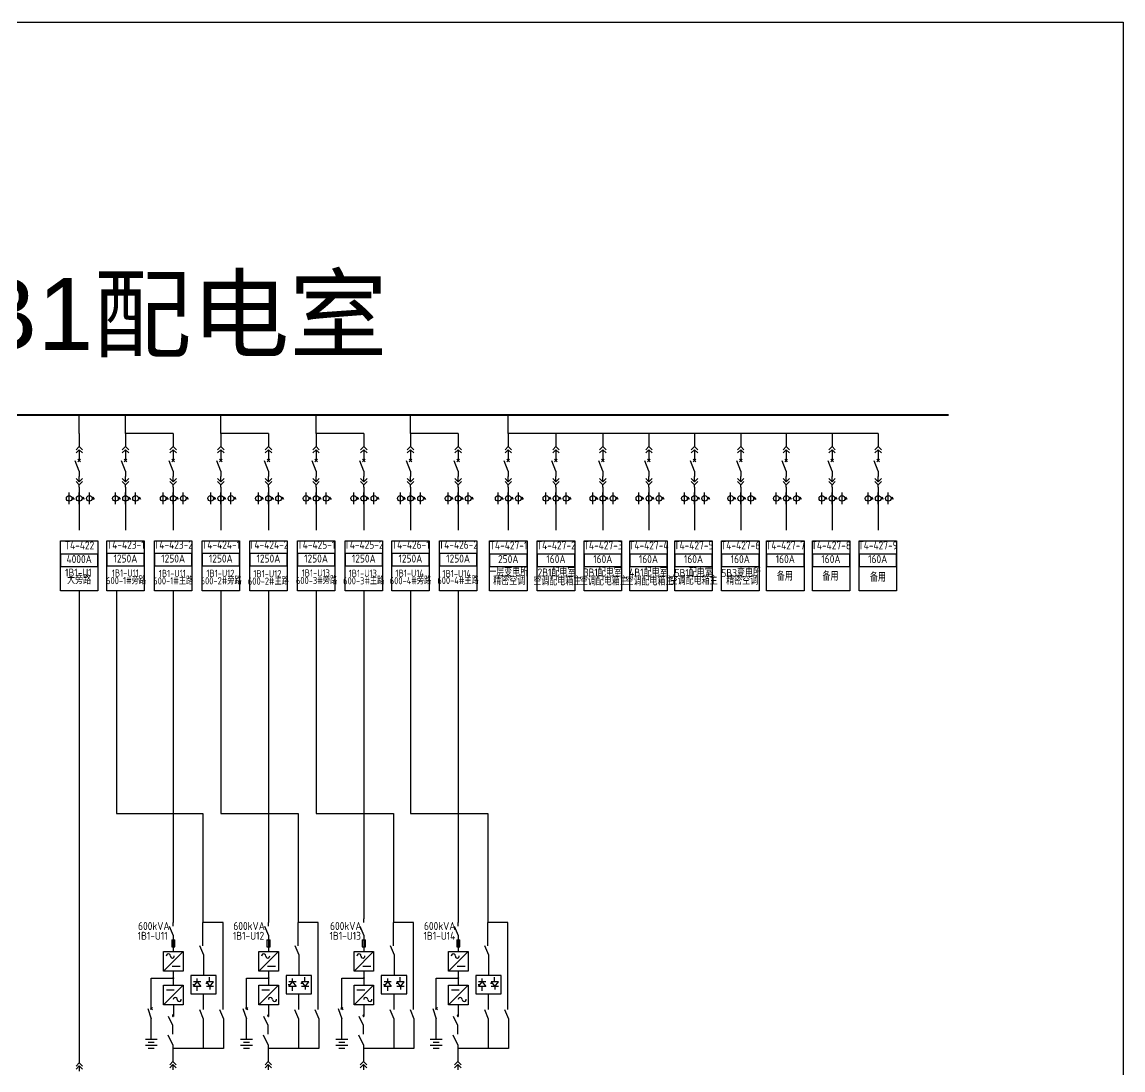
# Model space of a CAD drawing. Header units: millimetres. Extents: x -3460 to -460, y 6070 to 9130.
# Drawn here: x -1040 to -886.8, y 8799.2 to 8944.9 of the extents above; entities that cross this region are included whole.
import ezdxf
from ezdxf.enums import TextEntityAlignment as Align

# ---------------------------------------------------------------- set-up
doc = ezdxf.new("R2010")
doc.units = ezdxf.units.MM
doc.header["$LTSCALE"] = 1000
doc.header["$MEASUREMENT"] = 0
doc.styles.add('HZSONG', font='gbenor.shx', dxfattribs={"height": 1200, "bigfont": 'gbcbig.shx'})
doc.styles.get("Standard").update_dxf_attribs({"font": 'arial.ttf'})

# ---------------------------------------------------------------- blocks, each defined once
blk = doc.blocks.new('DYDQAA05')
at = {"color": 0}
blk.add_lwpolyline([(0, 0), (0, -7)], dxfattribs=at)
blk = doc.blocks.new('DYDQAA03')
at = {"color": 0}
for points in [[(0, 0), (0, -1.5)], [(-2.12, -3.62), (0, -1.5)], [(-2.12, -5.62), (0, -3.5)], [(2.12, -3.62), (0, -1.5)], [(2.12, -5.62), (0, -3.5)], [(0, -3.5), (0, -7)]]:
    blk.add_lwpolyline(points, dxfattribs=at)
blk = doc.blocks.new('DYDQAA09')
at = {"color": 0}
blk.add_lwpolyline([(0, 0), (0, -3.5)], dxfattribs=at)
blk.add_lwpolyline([(0, 0), (0, -3.5)], dxfattribs=at)
blk.add_lwpolyline([(0, 0), (0, -3.5)], dxfattribs=at)
blk.add_lwpolyline([(0, 0), (0, -3.5)], dxfattribs=at)
blk.add_lwpolyline([(0, 0), (0, -3.5)], dxfattribs=at)
blk.add_lwpolyline([(0, 0), (0, -3.5)], dxfattribs=at)
blk.add_lwpolyline([(0, 0), (0, -3.5)], dxfattribs=at)
blk.add_lwpolyline([(0, 0), (0, -3.5)], dxfattribs=at)
blk.add_lwpolyline([(0, 0), (0, -3.5)], dxfattribs=at)
blk = doc.blocks.new('DYDQ0201')
at = {"color": 0}
for points in [[(0.86, -0.86), (-0.86, 0.86)], [(-0.86, -0.86), (0.86, 0.86)], [(0, -7), (-2.61, -0.37)]]:
    blk.add_lwpolyline(points, dxfattribs=at)
blk = doc.blocks.new('DYDQAA04')
at = {"color": 0}
for points in [[(0, -3.5), (0, 0)], [(-2.12, -1.38), (0, -3.5)], [(-2.12, -3.38), (0, -5.5)], [(2.12, -1.38), (0, -3.5)], [(2.12, -3.38), (0, -5.5)], [(0, -7), (0, -5.5)]]:
    blk.add_lwpolyline(points, dxfattribs=at)
blk = doc.blocks.new('A$C03DD39B5')
for p, q in [((417, 475), (283, 392)), ((417, 422), (283, 339)), ((350, 333), (350, 467))]:
    blk.add_line(p, q)
blk.add_lwpolyline([(700, 167), (0, 167)])
blk.add_circle((350, 167), 167)

msp = doc.modelspace()

# ---------------------------------------------------------------- linework, layer by layer
for p, q in [((-1032.03, 8887.66, -1383.23), (-1032.03, 8890.24, 0.05)), ((-1025.59, 8887.66, -1383.23), (-1025.59, 8890.24, 0.05)), ((-1012.33, 8887.66, -1383.23), (-1012.33, 8890.24, 0.05)), ((-999.07, 8887.66, -1383.23), (-999.07, 8890.24, 0.05)), ((-985.93, 8887.66, -1383.23), (-985.93, 8890.24, 0.05)), ((-972.32, 8887.66, -1383.18), (-972.32, 8890.24, 0.1)), ((-972.32, 8887.66, -1383.18), (-972.32, 8890.24, 0.1)), ((-1018.95, 8887.66, -1383.23), (-1025.59, 8887.66, -1383.23)), ((-1005.69, 8887.66, -1383.23), (-1012.33, 8887.66, -1383.23)), ((-992.43, 8887.66, -1383.23), (-999.07, 8887.66, -1383.23)), ((-979.29, 8887.66, -1383.23), (-985.93, 8887.66, -1383.23)), ((-920.83, 8887.66, -1383.23), (-972.32, 8887.66, -1383.23)), ((-1032.03, 8879.42, 817.99), (-1032.03, 8877.78, 817.99)), ((-1025.59, 8879.42, 817.99), (-1025.59, 8877.78, 817.99)), ((-1018.95, 8879.42, 817.99), (-1018.95, 8877.78, 817.99)), ((-1012.33, 8879.42, 817.99), (-1012.33, 8877.78, 817.99)), ((-1005.69, 8879.42, 817.99), (-1005.69, 8877.78, 817.99)), ((-999.07, 8879.42, 817.99), (-999.07, 8877.78, 817.99)), ((-992.43, 8879.42, 817.99), (-992.43, 8877.78, 817.99)), ((-985.93, 8879.42, 817.99), (-985.93, 8877.78, 817.99)), ((-979.29, 8879.42, 817.99), (-979.29, 8877.78, 817.99)), ((-972.32, 8879.42, 817.99), (-972.32, 8877.78, 817.99)), ((-965.68, 8879.42, 817.99), (-965.68, 8877.78, 817.99)), ((-959.15, 8879.42, 817.99), (-959.15, 8877.78, 817.99)), ((-952.74, 8879.42, 817.99), (-952.74, 8877.78, 817.99)), ((-946.39, 8879.42, 817.99), (-946.39, 8877.78, 817.99)), ((-939.97, 8879.42, 817.99), (-939.97, 8877.78, 817.99)), ((-933.62, 8879.42, 817.99), (-933.62, 8877.78, 817.99)), ((-927.26, 8879.42, 817.99), (-927.26, 8877.78, 817.99)), ((-920.83, 8879.42, 817.99), (-920.83, 8877.78, 817.99)), ((-1032.03, 8877.78, 817.99), (-1032.03, 8874.22, 817.99)), ((-1025.59, 8877.78, 817.99), (-1025.59, 8874.22, 817.99)), ((-1018.95, 8877.78, 817.99), (-1018.95, 8874.22, 817.99)), ((-1012.33, 8877.78, 817.99), (-1012.33, 8874.22, 817.99)), ((-1005.69, 8877.78, 817.99), (-1005.69, 8874.22, 817.99)), ((-999.07, 8877.78, 817.99), (-999.07, 8874.22, 817.99)), ((-992.43, 8877.78, 817.99), (-992.43, 8874.22, 817.99)), ((-985.93, 8877.78, 817.99), (-985.93, 8874.22, 817.99)), ((-979.29, 8877.78, 817.99), (-979.29, 8874.22, 817.99)), ((-972.32, 8877.78, 817.99), (-972.32, 8874.22, 817.99)), ((-965.68, 8877.78, 817.99), (-965.68, 8874.22, 817.99)), ((-959.15, 8877.78, 817.99), (-959.15, 8874.22, 817.99)), ((-952.74, 8877.78, 817.99), (-952.74, 8874.22, 817.99)), ((-946.39, 8877.78, 817.99), (-946.39, 8874.22, 817.99)), ((-939.97, 8877.78, 817.99), (-939.97, 8874.22, 817.99)), ((-933.62, 8877.78, 817.99), (-933.62, 8874.22, 817.99)), ((-927.26, 8877.78, 817.99), (-927.26, 8874.22, 817.99)), ((-920.83, 8877.78, 817.99), (-920.83, 8874.22, 817.99))]:
    msp.add_line(p, q)
at = {"color": 3, "lineweight": -2}
for p, q in [((-992.43, 8819.67, -10.92), (-992.43, 8820.19, -10.92)), ((-1019.5, 8819.14, -0.05), (-1018.96, 8817.86, -0.05)), ((-1018.95, 8819.15, -1833.29), (-1018.95, 8819.67, -1833.29)), ((-1012.02, 8819.67, -0.05), (-1014.81, 8819.67, -0.05)), ((-1014.81, 8816.44, -0.05), (-1014.81, 8819.67, -0.05)), ((-1012.02, 8819.67, -0.05), (-1014.81, 8819.67, -0.05)), ((-1012.02, 8807.54, -0.05), (-1012.02, 8819.67, -0.05)), ((-1006.23, 8819.14, -0.05), (-1005.7, 8817.86, -0.05)), ((-1005.69, 8819.14, -0.05), (-1005.69, 8819.67, -0.05)), ((-1001.57, 8816.44, -0.05), (-1001.57, 8819.67, -0.05)), ((-998.76, 8819.67, -0.05), (-1001.57, 8819.67, -0.05)), ((-998.76, 8819.67, -0.05), (-1001.55, 8819.67, -0.05)), ((-998.76, 8807.54, -0.05), (-998.76, 8819.67, -0.05)), ((-992.97, 8819.14, -0.05), (-992.44, 8817.86, -0.05)), ((-985.5, 8819.67, -0.05), (-988.28, 8819.67, -0.05)), ((-988.28, 8816.44, -0.05), (-988.28, 8819.67, -0.05)), ((-985.5, 8819.67, -0.05), (-988.28, 8819.67, -0.05)), ((-979.84, 8819.14, -0.05), (-979.3, 8817.86, -0.05)), ((-979.27, 8819.14, -0.05), (-979.27, 8819.67, -0.05)), ((-972.36, 8819.67, -0.05), (-975.15, 8819.67, -0.05)), ((-975.15, 8816.44, -0.05), (-975.15, 8819.67, -0.05)), ((-972.36, 8819.67, -0.05), (-975.15, 8819.67, -0.05)), ((-1019.16, 8817.26, -0.05), (-1018.73, 8817.26, -0.05)), ((-1019.16, 8817.26, -0.05), (-1019.16, 8816.27, -0.05)), ((-1018.96, 8817.86, -0.05), (-1018.96, 8815.68, -0.05)), ((-1018.73, 8816.27, -0.05), (-1018.73, 8817.26, -0.05)), ((-1005.9, 8817.26, -0.05), (-1005.47, 8817.26, -0.05)), ((-1005.9, 8817.26, -0.05), (-1005.9, 8816.27, -0.05)), ((-1005.7, 8817.86, -0.05), (-1005.7, 8815.68, -0.05)), ((-1005.47, 8816.27, -0.05), (-1005.47, 8817.26, -0.05)), ((-992.64, 8817.26, -0.05), (-992.21, 8817.26, -0.05)), ((-992.64, 8817.26, -0.05), (-992.64, 8816.27, -0.05)), ((-992.44, 8817.86, -0.05), (-992.44, 8815.68, -0.05)), ((-992.21, 8816.27, -0.05), (-992.21, 8817.26, -0.05)), ((-979.5, 8817.26, -0.05), (-979.07, 8817.26, -0.05)), ((-979.5, 8817.26, -0.05), (-979.5, 8816.27, -0.05)), ((-979.3, 8817.86, -0.05), (-979.3, 8815.68, -0.05)), ((-979.07, 8816.27, -0.05), (-979.07, 8817.26, -0.05)), ((-1017.58, 8815.64, -0.05), (-1020.31, 8812.91, -0.05)), ((-1020.31, 8815.64, -0.05), (-1017.58, 8815.64, -0.05)), ((-1020.31, 8812.91, -0.05), (-1020.31, 8815.64, -0.05)), ((-1019.16, 8816.27, -0.05), (-1018.73, 8816.27, -0.05)), ((-1017.58, 8815.64, -0.05), (-1017.58, 8812.91, -0.05)), ((-1015.28, 8816.46, -0.05), (-1014.75, 8815.18, -0.05)), ((-1004.32, 8815.64, -0.05), (-1007.05, 8812.91, -0.05)), ((-1007.05, 8815.64, -0.05), (-1004.32, 8815.64, -0.05)), ((-1007.05, 8812.91, -0.05), (-1007.05, 8815.64, -0.05)), ((-1005.9, 8816.27, -0.05), (-1005.47, 8816.27, -0.05)), ((-1004.32, 8815.64, -0.05), (-1004.32, 8812.91, -0.05)), ((-1002.01, 8816.46, -0.05), (-1001.48, 8815.18, -0.05)), ((-991.06, 8815.64, -0.05), (-993.79, 8812.91, -0.05)), ((-993.79, 8815.64, -0.05), (-991.06, 8815.64, -0.05)), ((-993.79, 8812.91, -0.05), (-993.79, 8815.64, -0.05)), ((-992.64, 8816.27, -0.05), (-992.21, 8816.27, -0.05)), ((-991.06, 8815.64, -0.05), (-991.06, 8812.91, -0.05)), ((-988.75, 8816.46, -0.05), (-988.22, 8815.18, -0.05)), ((-977.92, 8815.64, -0.05), (-980.65, 8812.91, -0.05)), ((-980.65, 8815.64, -0.05), (-977.92, 8815.64, -0.05)), ((-980.65, 8812.91, -0.05), (-980.65, 8815.64, -0.05)), ((-979.5, 8816.27, -0.05), (-979.07, 8816.27, -0.05)), ((-977.92, 8815.64, -0.05), (-977.92, 8812.91, -0.05)), ((-975.62, 8816.46, -0.05), (-975.08, 8815.18, -0.05)), ((-1014.75, 8815.18, -0.05), (-1014.75, 8812.3, -0.05)), ((-1001.48, 8815.18, -0.05), (-1001.48, 8812.3, -0.05)), ((-988.22, 8815.18, -0.05), (-988.22, 8812.3, -0.05)), ((-975.08, 8815.18, -0.05), (-975.08, 8812.3, -0.05)), ((-1017.58, 8812.91, -0.05), (-1020.31, 8812.91, -0.05)), ((-1019.08, 8813.59, -0.05), (-1017.99, 8813.59, -0.05)), ((-1018.94, 8812.92, -0.05), (-1018.94, 8811, -0.05)), ((-1014.75, 8812.3, -0.05), (-1016.51, 8812.3, -0.05)), ((-1016.51, 8812.3, -0.05), (-1016.51, 8809.74, -0.05)), ((-1012.98, 8812.3, -0.05), (-1014.75, 8812.3, -0.05)), ((-1012.98, 8809.74, -0.05), (-1012.98, 8812.3, -0.05)), ((-1004.32, 8812.91, -0.05), (-1007.05, 8812.91, -0.05)), ((-1005.82, 8813.59, -0.05), (-1004.73, 8813.59, -0.05)), ((-1005.68, 8812.92, -0.05), (-1005.68, 8811, -0.05)), ((-1001.48, 8812.3, -0.05), (-1003.25, 8812.3, -0.05)), ((-1003.25, 8812.3, -0.05), (-1003.25, 8809.74, -0.05)), ((-999.72, 8812.3, -0.05), (-1001.48, 8812.3, -0.05)), ((-999.72, 8809.74, -0.05), (-999.72, 8812.3, -0.05)), ((-991.06, 8812.91, -0.05), (-993.79, 8812.91, -0.05)), ((-992.56, 8813.59, -0.05), (-991.47, 8813.59, -0.05)), ((-992.41, 8812.92, -0.05), (-992.41, 8811, -0.05)), ((-988.22, 8812.3, -0.05), (-989.99, 8812.3, -0.05)), ((-989.99, 8812.3, -0.05), (-989.99, 8809.74, -0.05)), ((-986.45, 8812.3, -0.05), (-988.22, 8812.3, -0.05)), ((-986.45, 8809.74, -0.05), (-986.45, 8812.3, -0.05)), ((-977.92, 8812.91, -0.05), (-980.65, 8812.91, -0.05)), ((-979.42, 8813.59, -0.05), (-978.33, 8813.59, -0.05)), ((-979.28, 8812.92, -0.05), (-979.28, 8811, -0.05)), ((-975.08, 8812.3, -0.05), (-976.85, 8812.3, -0.05)), ((-976.85, 8812.3, -0.05), (-976.85, 8809.74, -0.05)), ((-973.32, 8812.3, -0.05), (-975.08, 8812.3, -0.05)), ((-973.32, 8809.74, -0.05), (-973.32, 8812.3, -0.05)), ((-1022, 8811.94, -0.05), (-1018.94, 8811.94, -0.05)), ((-1022, 8809.14, -0.05), (-1022, 8811.94, -0.05)), ((-1022, 8809.14, -0.05), (-1022, 8811.91, -0.05)), ((-1020.31, 8810.96, -0.05), (-1017.58, 8810.96, -0.05)), ((-1017.58, 8810.96, -0.05), (-1020.31, 8808.22, -0.05)), ((-1020.31, 8808.22, -0.05), (-1020.31, 8810.96, -0.05)), ((-1017.58, 8810.96, -0.05), (-1017.58, 8808.22, -0.05)), ((-1015.93, 8811.01, -0.05), (-1016.2, 8811.01, -0.05)), ((-1015.12, 8811.43, -0.05), (-1016.11, 8811.43, -0.05)), ((-1016.11, 8810.77, -0.05), (-1015.62, 8811.43, -0.05)), ((-1015.12, 8810.77, -0.05), (-1016.11, 8810.77, -0.05)), ((-1015.65, 8810.76, -0.05), (-1015.65, 8810.14, -0.05)), ((-1015.62, 8811.43, -0.05), (-1015.62, 8811.87, -0.05)), ((-1015.62, 8811.43, -0.05), (-1015.12, 8810.77, -0.05)), ((-1014.17, 8811.19, -0.05), (-1014.43, 8811.19, -0.05)), ((-1013.36, 8811.43, -0.05), (-1014.34, 8811.43, -0.05)), ((-1014.34, 8811.43, -0.05), (-1013.85, 8810.77, -0.05)), ((-1013.36, 8810.77, -0.05), (-1014.34, 8810.77, -0.05)), ((-1013.89, 8811.45, -0.05), (-1013.89, 8812.06, -0.05)), ((-1013.85, 8810.77, -0.05), (-1013.36, 8811.43, -0.05)), ((-1013.85, 8810.77, -0.05), (-1013.85, 8810.33, -0.05)), ((-1008.73, 8811.94, -0.05), (-1005.68, 8811.94, -0.05)), ((-1008.73, 8809.14, -0.05), (-1008.73, 8811.94, -0.05)), ((-1008.73, 8809.14, -0.05), (-1008.73, 8811.91, -0.05)), ((-1007.05, 8810.96, -0.05), (-1004.32, 8810.96, -0.05)), ((-1004.32, 8810.96, -0.05), (-1007.05, 8808.22, -0.05)), ((-1007.05, 8808.22, -0.05), (-1007.05, 8810.96, -0.05)), ((-1004.32, 8810.96, -0.05), (-1004.32, 8808.22, -0.05)), ((-1002.67, 8811.01, -0.05), (-1002.93, 8811.01, -0.05)), ((-1001.86, 8811.43, -0.05), (-1002.85, 8811.43, -0.05)), ((-1002.85, 8810.77, -0.05), (-1002.35, 8811.43, -0.05)), ((-1001.86, 8810.77, -0.05), (-1002.85, 8810.77, -0.05)), ((-1002.39, 8810.76, -0.05), (-1002.39, 8810.14, -0.05)), ((-1002.35, 8811.43, -0.05), (-1002.35, 8811.87, -0.05)), ((-1002.35, 8811.43, -0.05), (-1001.86, 8810.77, -0.05)), ((-1000.91, 8811.19, -0.05), (-1001.17, 8811.19, -0.05)), ((-1000.09, 8811.43, -0.05), (-1001.08, 8811.43, -0.05)), ((-1001.08, 8811.43, -0.05), (-1000.59, 8810.77, -0.05)), ((-1000.09, 8810.77, -0.05), (-1001.08, 8810.77, -0.05)), ((-1000.63, 8811.45, -0.05), (-1000.63, 8812.06, -0.05)), ((-1000.59, 8810.77, -0.05), (-1000.09, 8811.43, -0.05)), ((-1000.59, 8810.77, -0.05), (-1000.59, 8810.33, -0.05)), ((-995.47, 8811.94, -0.05), (-992.41, 8811.94, -0.05)), ((-995.47, 8809.14, -0.05), (-995.47, 8811.94, -0.05)), ((-995.47, 8809.14, -0.05), (-995.47, 8811.91, -0.05)), ((-993.79, 8810.96, -0.05), (-991.06, 8810.96, -0.05)), ((-991.06, 8810.96, -0.05), (-993.79, 8808.22, -0.05)), ((-993.79, 8808.22, -0.05), (-993.79, 8810.96, -0.05)), ((-991.06, 8810.96, -0.05), (-991.06, 8808.22, -0.05)), ((-989.41, 8811.01, -0.05), (-989.67, 8811.01, -0.05)), ((-988.6, 8811.43, -0.05), (-989.58, 8811.43, -0.05)), ((-989.58, 8810.77, -0.05), (-989.09, 8811.43, -0.05)), ((-988.6, 8810.77, -0.05), (-989.58, 8810.77, -0.05)), ((-989.13, 8810.76, -0.05), (-989.13, 8810.14, -0.05)), ((-989.09, 8811.43, -0.05), (-989.09, 8811.87, -0.05)), ((-989.09, 8811.43, -0.05), (-988.6, 8810.77, -0.05)), ((-987.64, 8811.19, -0.05), (-987.9, 8811.19, -0.05)), ((-986.83, 8811.43, -0.05), (-987.82, 8811.43, -0.05)), ((-987.82, 8811.43, -0.05), (-987.32, 8810.77, -0.05)), ((-986.83, 8810.77, -0.05), (-987.82, 8810.77, -0.05)), ((-987.36, 8811.45, -0.05), (-987.36, 8812.06, -0.05)), ((-987.32, 8810.77, -0.05), (-986.83, 8811.43, -0.05)), ((-987.32, 8810.77, -0.05), (-987.32, 8810.33, -0.05)), ((-982.34, 8811.94, -0.05), (-979.28, 8811.94, -0.05)), ((-982.34, 8809.14, -0.05), (-982.34, 8811.94, -0.05)), ((-982.34, 8809.14, -0.05), (-982.34, 8811.91, -0.05)), ((-980.65, 8810.96, -0.05), (-977.92, 8810.96, -0.05)), ((-976.27, 8811.01, -0.05), (-976.53, 8811.01, -0.05)), ((-975.46, 8811.43, -0.05), (-976.45, 8811.43, -0.05)), ((-976.45, 8810.77, -0.05), (-975.96, 8811.43, -0.05)), ((-975.46, 8810.77, -0.05), (-976.45, 8810.77, -0.05)), ((-975.99, 8810.76, -0.05), (-975.99, 8810.14, -0.05)), ((-975.96, 8811.43, -0.05), (-975.96, 8811.87, -0.05)), ((-975.96, 8811.43, -0.05), (-975.46, 8810.77, -0.05)), ((-974.51, 8811.19, -0.05), (-974.77, 8811.19, -0.05)), ((-973.7, 8811.43, -0.05), (-974.68, 8811.43, -0.05)), ((-974.68, 8811.43, -0.05), (-974.19, 8810.77, -0.05)), ((-973.7, 8810.77, -0.05), (-974.68, 8810.77, -0.05)), ((-974.23, 8811.45, -0.05), (-974.23, 8812.06, -0.05)), ((-974.19, 8810.77, -0.05), (-973.7, 8811.43, -0.05)), ((-974.19, 8810.77, -0.05), (-974.19, 8810.33, -0.05)), ((-1019.9, 8810.28, -0.05), (-1018.81, 8810.28, -0.05)), ((-1016.51, 8809.74, -0.05), (-1014.75, 8809.74, -0.05)), ((-1014.78, 8809.74, -0.05), (-1014.78, 8807.55, -0.05)), ((-1014.75, 8809.74, -0.05), (-1012.98, 8809.74, -0.05)), ((-1006.64, 8810.28, -0.05), (-1005.55, 8810.28, -0.05)), ((-1003.25, 8809.74, -0.05), (-1001.48, 8809.74, -0.05)), ((-1001.52, 8809.74, -0.05), (-1001.52, 8807.55, -0.05)), ((-1001.48, 8809.74, -0.05), (-999.72, 8809.74, -0.05)), ((-993.38, 8810.28, -0.05), (-992.29, 8810.28, -0.05)), ((-989.99, 8809.74, -0.05), (-988.22, 8809.74, -0.05)), ((-988.22, 8809.74, -0.05), (-986.45, 8809.74, -0.05)), ((-980.24, 8810.28, -0.05), (-979.15, 8810.28, -0.05)), ((-976.85, 8809.74, -0.05), (-975.08, 8809.74, -0.05)), ((-975.08, 8809.74, -0.05), (-973.32, 8809.74, -0.05)), ((-1021.84, 8807.53, -0.05), (-1022.13, 8807.81, -0.05)), ((-1021.85, 8807.83, -0.05), (-1022.12, 8807.55, -0.05)), ((-1022, 8807.68, -0.05), (-1022, 8809.14, -0.05)), ((-1017.58, 8808.22, -0.05), (-1020.31, 8808.22, -0.05)), ((-1008.57, 8807.53, -0.05), (-1008.87, 8807.81, -0.05)), ((-1008.59, 8807.83, -0.05), (-1008.86, 8807.55, -0.05)), ((-1008.73, 8807.68, -0.05), (-1008.73, 8809.14, -0.05)), ((-1004.32, 8808.22, -0.05), (-1007.05, 8808.22, -0.05)), ((-991.06, 8808.22, -0.05), (-993.79, 8808.22, -0.05)), ((-972.3, 8806.28, -0.05), (-972.3, 8802.12, -0.05))]:
    msp.add_line(p, q, dxfattribs=at)
at = {"color": 3}
for p, q in [((-985.5, 8807.54, -0.05), (-985.5, 8819.67, -0.05)), ((-972.36, 8807.54, -0.05), (-972.36, 8819.67, -0.05)), ((-977.92, 8810.96, -0.05), (-980.65, 8808.22, -0.05)), ((-980.65, 8808.22, -0.05), (-980.65, 8810.96, -0.05)), ((-977.92, 8810.96, -0.05), (-977.92, 8808.22, -0.05)), ((-988.26, 8809.74, -0.05), (-988.26, 8807.55, -0.05)), ((-975.12, 8809.74, -0.05), (-975.12, 8807.55, -0.05)), ((-1022.5, 8807.68, -0.05), (-1022, 8806.25, -0.05)), ((-1018.93, 8808.19, -0.05), (-1018.93, 8806.85, -0.05)), ((-1009.24, 8807.68, -0.05), (-1008.73, 8806.25, -0.05)), ((-1005.67, 8808.19, -0.05), (-1005.67, 8806.85, -0.05)), ((-995.98, 8807.68, -0.05), (-995.47, 8806.25, -0.05)), ((-995.31, 8807.53, -0.05), (-995.61, 8807.81, -0.05)), ((-995.33, 8807.83, -0.05), (-995.6, 8807.55, -0.05)), ((-995.47, 8807.68, -0.05), (-995.47, 8809.14, -0.05)), ((-992.41, 8808.19, -0.05), (-992.41, 8806.85, -0.05)), ((-982.84, 8807.68, -0.05), (-982.34, 8806.25, -0.05)), ((-982.18, 8807.53, -0.05), (-982.47, 8807.81, -0.05)), ((-982.19, 8807.83, -0.05), (-982.46, 8807.55, -0.05)), ((-982.34, 8807.68, -0.05), (-982.34, 8809.14, -0.05)), ((-977.92, 8808.22, -0.05), (-980.65, 8808.22, -0.05)), ((-979.27, 8808.19, -0.05), (-979.27, 8806.85, -0.05)), ((-1022, 8803.38, -0.05), (-1022, 8806.25, -0.05)), ((-1018.99, 8805.36, -0.05), (-1019.6, 8806.59, -0.05)), ((-1018.93, 8806.85, -0.05), (-1018.93, 8806.59, -0.05)), ((-1015.31, 8807.55, -0.05), (-1014.78, 8806.28, -0.05)), ((-1014.78, 8806.28, -0.05), (-1014.78, 8802.12, -0.05)), ((-1012.49, 8807.55, -0.05), (-1011.96, 8806.28, -0.05)), ((-1011.96, 8806.28, -0.05), (-1011.96, 8802.12, -0.05)), ((-1008.73, 8803.38, -0.05), (-1008.73, 8806.25, -0.05)), ((-1005.72, 8805.36, -0.05), (-1006.34, 8806.59, -0.05)), ((-1005.67, 8806.85, -0.05), (-1005.67, 8806.59, -0.05)), ((-1002.05, 8807.55, -0.05), (-1001.52, 8806.28, -0.05)), ((-1001.52, 8806.28, -0.05), (-1001.52, 8802.12, -0.05)), ((-999.23, 8807.55, -0.05), (-998.7, 8806.28, -0.05)), ((-998.7, 8806.28, -0.05), (-998.7, 8802.12, -0.05)), ((-995.47, 8803.38, -0.05), (-995.47, 8806.25, -0.05)), ((-992.46, 8805.36, -0.05), (-993.08, 8806.59, -0.05)), ((-992.41, 8806.85, -0.05), (-992.41, 8806.59, -0.05)), ((-988.79, 8807.55, -0.05), (-988.26, 8806.28, -0.05)), ((-988.26, 8806.28, -0.05), (-988.26, 8802.12, -0.05)), ((-985.97, 8807.55, -0.05), (-985.44, 8806.28, -0.05)), ((-985.44, 8806.28, -0.05), (-985.44, 8802.12, -0.05)), ((-982.34, 8803.38, -0.05), (-982.34, 8806.25, -0.05)), ((-979.33, 8805.36, -0.05), (-979.94, 8806.59, -0.05)), ((-979.27, 8806.85, -0.05), (-979.27, 8806.59, -0.05)), ((-975.65, 8807.55, -0.05), (-975.12, 8806.28, -0.05)), ((-975.12, 8806.28, -0.05), (-975.12, 8802.12, -0.05)), ((-972.83, 8807.55, -0.05), (-972.3, 8806.28, -0.05)), ((-1018.99, 8804.11, -0.05), (-1018.99, 8805.36, -0.05)), ((-1005.72, 8804.11, -0.05), (-1005.72, 8805.36, -0.05)), ((-992.46, 8804.11, -0.05), (-992.46, 8805.36, -0.05)), ((-979.33, 8804.11, -0.05), (-979.33, 8805.36, -0.05)), ((-1018.99, 8802.66, -0.05), (-1019.65, 8803.97, -0.05)), ((-1005.72, 8802.66, -0.05), (-1006.38, 8803.97, -0.05)), ((-992.46, 8802.66, -0.05), (-993.12, 8803.97, -0.05)), ((-979.33, 8802.66, -0.05), (-979.99, 8803.97, -0.05)), ((-1018.99, 8802.66, -0.05), (-1018.99, 8800.64, -0.05)), ((-1011.96, 8802.12, -0.05), (-1018.99, 8802.12, -0.05)), ((-1005.72, 8802.66, -0.05), (-1005.72, 8800.64, -0.05)), ((-998.7, 8802.12, -0.05), (-1005.72, 8802.12, -0.05)), ((-992.46, 8802.66, -0.05), (-992.46, 8800.64, -0.05)), ((-985.44, 8802.12, -0.05), (-992.46, 8802.12, -0.05)), ((-979.33, 8802.66, -0.05), (-979.33, 8800.64, -0.05)), ((-972.3, 8802.12, -0.05), (-979.33, 8802.12, -0.05))]:
    msp.add_line(p, q, dxfattribs=at)
at = {"color": 1, "lineweight": 30, "ltscale": 0.002916}
msp.add_lwpolyline([(-1350, 8944.91), (-886.76, 8944.91), (-886.76, 8700.42), (-1350, 8700.42)], close=True, dxfattribs=at)
at = {"color": 1, "lineweight": 40, "ltscale": 100, "elevation": 0.05}
msp.add_lwpolyline([(-911.04, 8890.24), (-1128.03, 8890.24), (-1128.03, 8890.24)], dxfattribs=at)
at = {"elevation": 0.05}
for points in [[(-1034.63, 8872.73), (-1029.42, 8872.73), (-1029.42, 8865.78), (-1034.63, 8865.78)], [(-1028.19, 8872.73), (-1022.99, 8872.73), (-1022.99, 8865.78), (-1028.19, 8865.78)], [(-1021.56, 8872.73), (-1016.35, 8872.73), (-1016.35, 8865.78), (-1021.56, 8865.78)], [(-1014.93, 8872.73), (-1009.72, 8872.73), (-1009.72, 8865.78), (-1014.93, 8865.78)], [(-1008.29, 8872.73), (-1003.08, 8872.73), (-1003.08, 8865.78), (-1008.29, 8865.78)], [(-1001.67, 8872.73), (-996.46, 8872.73), (-996.46, 8865.78), (-1001.67, 8865.78)], [(-995.03, 8872.73), (-989.82, 8872.73), (-989.82, 8865.78), (-995.03, 8865.78)], [(-988.53, 8872.73), (-983.32, 8872.73), (-983.32, 8865.78), (-988.53, 8865.78)], [(-981.89, 8872.73), (-976.69, 8872.73), (-976.69, 8865.78), (-981.89, 8865.78)], [(-974.92, 8872.73), (-969.71, 8872.73), (-969.71, 8865.78), (-974.92, 8865.78)], [(-968.28, 8872.73), (-963.07, 8872.73), (-963.07, 8865.78), (-968.28, 8865.78)], [(-961.75, 8872.73), (-956.54, 8872.73), (-956.54, 8865.78), (-961.75, 8865.78)], [(-955.4, 8872.73), (-950.19, 8872.73), (-950.19, 8865.78), (-955.4, 8865.78)], [(-949.13, 8872.73), (-943.93, 8872.73), (-943.93, 8865.78), (-949.13, 8865.78)], [(-942.63, 8872.73), (-937.42, 8872.73), (-937.42, 8865.78), (-942.63, 8865.78)], [(-936.36, 8872.73), (-931.15, 8872.73), (-931.15, 8865.78), (-936.36, 8865.78)], [(-930, 8872.73), (-924.79, 8872.73), (-924.79, 8865.78), (-930, 8865.78)], [(-923.49, 8872.73), (-918.28, 8872.73), (-918.28, 8865.78), (-923.49, 8865.78)], [(-1034.63, 8869.18), (-1029.42, 8869.18), (-1029.42, 8870.91), (-1034.63, 8870.91)], [(-1028.19, 8869.25), (-1022.99, 8869.25), (-1022.99, 8870.99), (-1028.19, 8870.99)], [(-1021.56, 8869.25), (-1016.35, 8869.25), (-1016.35, 8870.99), (-1021.56, 8870.99)], [(-1014.93, 8869.25), (-1009.72, 8869.25), (-1009.72, 8870.99), (-1014.93, 8870.99)], [(-1008.29, 8869.25), (-1003.08, 8869.25), (-1003.08, 8870.99), (-1008.29, 8870.99)], [(-1001.67, 8869.25), (-996.46, 8869.25), (-996.46, 8870.99), (-1001.67, 8870.99)], [(-995.03, 8869.25), (-989.82, 8869.25), (-989.82, 8870.99), (-995.03, 8870.99)], [(-988.53, 8869.25), (-983.32, 8869.25), (-983.32, 8870.99), (-988.53, 8870.99)], [(-981.89, 8869.25), (-976.69, 8869.25), (-976.69, 8870.99), (-981.89, 8870.99)], [(-974.92, 8869.18), (-969.71, 8869.18), (-969.71, 8870.91), (-974.92, 8870.91)], [(-968.28, 8869.18), (-963.07, 8869.18), (-963.07, 8870.91), (-968.28, 8870.91)], [(-961.75, 8869.18), (-956.54, 8869.18), (-956.54, 8870.91), (-961.75, 8870.91)], [(-955.4, 8869.18), (-950.19, 8869.18), (-950.19, 8870.91), (-955.4, 8870.91)], [(-949.13, 8869.18), (-943.93, 8869.18), (-943.93, 8870.91), (-949.13, 8870.91)], [(-942.63, 8869.18), (-937.42, 8869.18), (-937.42, 8870.91), (-942.63, 8870.91)], [(-936.36, 8869.18), (-931.15, 8869.18), (-931.15, 8870.91), (-936.36, 8870.91)], [(-930, 8869.18), (-924.79, 8869.18), (-924.79, 8870.91), (-930, 8870.91)], [(-923.49, 8869.18), (-918.28, 8869.18), (-918.28, 8870.91), (-923.49, 8870.91)]]:
    msp.add_lwpolyline(points, close=True, dxfattribs=at)
at = {"color": 5, "lineweight": 30, "elevation": -1833.29}
msp.add_lwpolyline([(-1032.03, 8865.78), (-1032.03, 8832.64), (-1032.03, 8832.64), (-1032.03, 8800.47)], dxfattribs=at)
at = {"color": 3}
for points, elevation in [([(-1026.85, 8865.78), (-1026.85, 8834.82), (-1014.81, 8834.82), (-1014.81, 8819.67)], -1833.29), ([(-1012.33, 8865.78), (-1012.33, 8834.82), (-1001.57, 8834.82), (-1001.57, 8819.67)], -1833.29), ([(-999.07, 8865.78), (-999.07, 8834.82), (-988.28, 8834.82), (-988.28, 8819.67)], -1833.29), ([(-985.93, 8865.78), (-985.93, 8834.82), (-975.17, 8834.82), (-975.17, 8819.67)], -1833.29), ([(-1021.19, 8803.38), (-1022.83, 8803.38)], -0.05), ([(-1007.93, 8803.38), (-1009.57, 8803.38)], -0.05), ([(-994.67, 8803.38), (-996.31, 8803.38)], -0.05), ([(-981.53, 8803.38), (-983.17, 8803.38)], -0.05), ([(-1021.19, 8802.56), (-1022.83, 8802.56)], -0.05), ([(-1021.6, 8802.97), (-1022.42, 8802.97)], -0.05), ([(-1021.6, 8802.15), (-1022.42, 8802.15)], -0.05), ([(-1007.93, 8802.56), (-1009.57, 8802.56)], -0.05), ([(-1008.34, 8802.97), (-1009.16, 8802.97)], -0.05), ([(-1008.34, 8802.15), (-1009.16, 8802.15)], -0.05), ([(-994.67, 8802.56), (-996.31, 8802.56)], -0.05), ([(-995.08, 8802.97), (-995.9, 8802.97)], -0.05), ([(-995.08, 8802.15), (-995.9, 8802.15)], -0.05), ([(-981.53, 8802.56), (-983.17, 8802.56)], -0.05), ([(-981.94, 8802.97), (-982.76, 8802.97)], -0.05), ([(-981.94, 8802.15), (-982.76, 8802.15)], -0.05)]:
    msp.add_lwpolyline(points, dxfattribs=dict(at, elevation=elevation))
at = {"color": 6, "elevation": -1833.29}
for points in [[(-1018.95, 8865.78), (-1018.95, 8858.39), (-1018.95, 8858.39), (-1018.95, 8819.67)], [(-1005.69, 8865.78), (-1005.69, 8858.39), (-1005.69, 8858.39), (-1005.69, 8819.67)], [(-992.43, 8865.78), (-992.43, 8858.39), (-992.43, 8858.39), (-992.43, 8820.19)], [(-979.29, 8865.78), (-979.29, 8858.39), (-979.29, 8858.39), (-979.27, 8819.67)]]:
    msp.add_lwpolyline(points, dxfattribs=at)
at = {"color": 3, "lineweight": -2}
for centre, radius, start, end in [((-1019.63, 8815, -0.05), 0.29, 0, 183.1262), ((-1019.07, 8815, -0.05), 0.276, 180, 7.6852), ((-1006.37, 8815, -0.05), 0.29, 0, 183.1262), ((-1005.8, 8815, -0.05), 0.276, 180, 7.6852), ((-993.11, 8815, -0.05), 0.29, 0, 183.1262), ((-992.54, 8815, -0.05), 0.276, 180, 7.6852), ((-979.97, 8815, -0.05), 0.29, 0, 183.1262), ((-979.41, 8815, -0.05), 0.276, 180, 7.6852), ((-1018.94, 8811.93, -0.05), 0.0769, 0, 180), ((-1018.94, 8811.93, -0.05), 0.0769, 180, 0), ((-1005.68, 8811.93, -0.05), 0.0769, 0, 180), ((-1005.68, 8811.93, -0.05), 0.0769, 180, 0), ((-992.42, 8811.93, -0.05), 0.0769, 0, 180), ((-992.42, 8811.93, -0.05), 0.0769, 180, 0), ((-979.28, 8811.93, -0.05), 0.0769, 0, 180), ((-979.28, 8811.93, -0.05), 0.0769, 180, 0), ((-1018.67, 8808.95, -0.05), 0.29, 0, 183.1262), ((-1005.41, 8808.95, -0.05), 0.29, 0, 183.1262), ((-992.15, 8808.95, -0.05), 0.29, 0, 183.1262), ((-979.01, 8808.95, -0.05), 0.29, 0, 183.1262), ((-1018.11, 8808.95, -0.05), 0.276, 180, 7.6852), ((-1004.85, 8808.95, -0.05), 0.276, 180, 7.6852), ((-991.58, 8808.95, -0.05), 0.276, 180, 7.6852), ((-978.45, 8808.95, -0.05), 0.276, 180, 7.6852)]:
    msp.add_arc(centre, radius, start, end, dxfattribs=at)
at = {"color": 3}
for centre in [(-1018.94, 8806.72, -0.05), (-1005.68, 8806.72, -0.05), (-992.41, 8806.72, -0.05), (-979.28, 8806.72, -0.05)]:
    msp.add_arc(centre, 0.13, 87.9647, 271.3174, dxfattribs=at)

# ---------------------------------------------------------------- block references
at = {"xscale": 0.2128954749704126, "yscale": 0.2128954749704126, "zscale": 0.2128954749704126}
for name, p in [('DYDQAA05', (-1032.03, 8887.66, -1383.23)), ('DYDQAA05', (-1025.59, 8887.66, -1383.23)), ('DYDQAA05', (-1018.95, 8887.66, -1383.23)), ('DYDQAA05', (-1012.33, 8887.66, -1383.23)), ('DYDQAA05', (-1005.69, 8887.66, -1383.23)), ('DYDQAA05', (-999.07, 8887.66, -1383.23)), ('DYDQAA05', (-992.43, 8887.66, -1383.23)), ('DYDQAA05', (-985.93, 8887.66, -1383.23)), ('DYDQAA05', (-979.29, 8887.66, -1383.23)), ('DYDQAA05', (-972.32, 8887.66, -1383.23)), ('DYDQAA05', (-965.68, 8887.66, -1383.23)), ('DYDQAA05', (-959.15, 8887.66, -1383.23)), ('DYDQAA05', (-952.74, 8887.66, -1383.23)), ('DYDQAA05', (-946.39, 8887.66, -1383.23)), ('DYDQAA05', (-939.97, 8887.66, -1383.23)), ('DYDQAA05', (-933.62, 8887.66, -1383.23)), ('DYDQAA05', (-927.26, 8887.66, -1383.23)), ('DYDQAA05', (-920.83, 8887.66, -1383.23)), ('DYDQAA03', (-1032.03, 8886.17, -1383.23)), ('DYDQAA03', (-1025.59, 8886.17, -1383.23)), ('DYDQAA03', (-1018.95, 8886.17, -1383.23)), ('DYDQAA03', (-1012.33, 8886.17, -1383.23)), ('DYDQAA03', (-1005.69, 8886.17, -1383.23)), ('DYDQAA03', (-999.07, 8886.17, -1383.23)), ('DYDQAA03', (-992.43, 8886.17, -1383.23)), ('DYDQAA03', (-985.93, 8886.17, -1383.23)), ('DYDQAA03', (-979.29, 8886.17, -1383.23)), ('DYDQAA03', (-972.32, 8886.17, -1383.23)), ('DYDQAA03', (-965.68, 8886.17, -1383.23)), ('DYDQAA03', (-959.15, 8886.17, -1383.23)), ('DYDQAA03', (-952.74, 8886.17, -1383.23)), ('DYDQAA03', (-946.39, 8886.17, -1383.23)), ('DYDQAA03', (-939.97, 8886.17, -1383.23)), ('DYDQAA03', (-933.62, 8886.17, -1383.23)), ('DYDQAA03', (-927.26, 8886.17, -1383.23)), ('DYDQAA03', (-920.83, 8886.17, -1383.23)), ('DYDQAA09', (-1032.03, 8884.68, -1383.23)), ('DYDQAA09', (-1025.59, 8884.68, -1383.23)), ('DYDQAA09', (-1018.95, 8884.68, -1383.23)), ('DYDQAA09', (-1012.33, 8884.68, -1383.23)), ('DYDQAA09', (-1005.69, 8884.68, -1383.23)), ('DYDQAA09', (-999.07, 8884.68, -1383.23)), ('DYDQAA09', (-992.43, 8884.68, -1383.23)), ('DYDQAA09', (-985.93, 8884.68, -1383.23)), ('DYDQAA09', (-979.29, 8884.68, -1383.23)), ('DYDQAA09', (-972.32, 8884.68, -1383.23)), ('DYDQAA09', (-965.68, 8884.68, -1383.23)), ('DYDQAA09', (-959.15, 8884.68, -1383.23)), ('DYDQAA09', (-952.74, 8884.68, -1383.23)), ('DYDQAA09', (-946.39, 8884.68, -1383.23)), ('DYDQAA09', (-939.97, 8884.68, -1383.23)), ('DYDQAA09', (-933.62, 8884.68, -1383.23)), ('DYDQAA09', (-927.26, 8884.68, -1383.23)), ('DYDQAA09', (-920.83, 8884.68, -1383.23)), ('DYDQ0201', (-1032.03, 8883.94, -1383.23)), ('DYDQ0201', (-1025.59, 8883.94, -1383.23)), ('DYDQ0201', (-1018.95, 8883.94, -1383.23)), ('DYDQ0201', (-1012.33, 8883.94, -1383.23)), ('DYDQ0201', (-1005.69, 8883.94, -1383.23)), ('DYDQ0201', (-999.07, 8883.94, -1383.23)), ('DYDQ0201', (-992.43, 8883.94, -1383.23)), ('DYDQ0201', (-985.93, 8883.94, -1383.23)), ('DYDQ0201', (-979.29, 8883.94, -1383.23)), ('DYDQ0201', (-972.32, 8883.94, -1383.23)), ('DYDQ0201', (-965.68, 8883.94, -1383.23)), ('DYDQ0201', (-959.15, 8883.94, -1383.23)), ('DYDQ0201', (-952.74, 8883.94, -1383.23)), ('DYDQ0201', (-946.39, 8883.94, -1383.23)), ('DYDQ0201', (-939.97, 8883.94, -1383.23)), ('DYDQ0201', (-933.62, 8883.94, -1383.23)), ('DYDQ0201', (-927.26, 8883.94, -1383.23)), ('DYDQ0201', (-920.83, 8883.94, -1383.23)), ('DYDQAA04', (-1032.03, 8881.7, -1383.23)), ('DYDQAA09', (-1032.03, 8882.45, -1383.23)), ('DYDQAA04', (-1025.59, 8881.7, -1383.23)), ('DYDQAA09', (-1025.59, 8882.45, -1383.23)), ('DYDQAA04', (-1018.95, 8881.7, -1383.23)), ('DYDQAA09', (-1018.95, 8882.45, -1383.23)), ('DYDQAA04', (-1012.33, 8881.7, -1383.23)), ('DYDQAA09', (-1012.33, 8882.45, -1383.23)), ('DYDQAA04', (-1005.69, 8881.7, -1383.23)), ('DYDQAA09', (-1005.69, 8882.45, -1383.23)), ('DYDQAA04', (-999.07, 8881.7, -1383.23)), ('DYDQAA09', (-999.07, 8882.45, -1383.23)), ('DYDQAA04', (-992.43, 8881.7, -1383.23)), ('DYDQAA09', (-992.43, 8882.45, -1383.23)), ('DYDQAA04', (-985.93, 8881.7, -1383.23)), ('DYDQAA09', (-985.93, 8882.45, -1383.23)), ('DYDQAA04', (-979.29, 8881.7, -1383.23)), ('DYDQAA09', (-979.29, 8882.45, -1383.23)), ('DYDQAA04', (-972.32, 8881.7, -1383.23)), ('DYDQAA09', (-972.32, 8882.45, -1383.23)), ('DYDQAA04', (-965.68, 8881.7, -1383.23)), ('DYDQAA09', (-965.68, 8882.45, -1383.23)), ('DYDQAA04', (-959.15, 8881.7, -1383.23)), ('DYDQAA09', (-959.15, 8882.45, -1383.23)), ('DYDQAA04', (-952.74, 8881.7, -1383.23)), ('DYDQAA09', (-952.74, 8882.45, -1383.23)), ('DYDQAA04', (-946.39, 8881.7, -1383.23)), ('DYDQAA09', (-946.39, 8882.45, -1383.23)), ('DYDQAA04', (-939.97, 8881.7, -1383.23)), ('DYDQAA09', (-939.97, 8882.45, -1383.23)), ('DYDQAA04', (-933.62, 8881.7, -1383.23)), ('DYDQAA09', (-933.62, 8882.45, -1383.23)), ('DYDQAA04', (-927.26, 8881.7, -1383.23)), ('DYDQAA09', (-927.26, 8882.45, -1383.23)), ('DYDQAA04', (-920.83, 8881.7, -1383.23)), ('DYDQAA09', (-920.83, 8882.45, -1383.23)), ('DYDQAA09', (-1032.03, 8880.21, -1383.23)), ('DYDQAA09', (-1025.59, 8880.21, -1383.23)), ('DYDQAA09', (-1018.95, 8880.21, -1383.23)), ('DYDQAA09', (-1012.33, 8880.21, -1383.23)), ('DYDQAA09', (-1005.69, 8880.21, -1383.23)), ('DYDQAA09', (-999.07, 8880.21, -1383.23)), ('DYDQAA09', (-992.43, 8880.21, -1383.23)), ('DYDQAA09', (-985.93, 8880.21, -1383.23)), ('DYDQAA09', (-979.29, 8880.21, -1383.23)), ('DYDQAA09', (-972.32, 8880.21, -1383.23)), ('DYDQAA09', (-965.68, 8880.21, -1383.23)), ('DYDQAA09', (-959.15, 8880.21, -1383.23)), ('DYDQAA09', (-952.74, 8880.21, -1383.23)), ('DYDQAA09', (-946.39, 8880.21, -1383.23)), ('DYDQAA09', (-939.97, 8880.21, -1383.23)), ('DYDQAA09', (-933.62, 8880.21, -1383.23)), ('DYDQAA09', (-927.26, 8880.21, -1383.23)), ('DYDQAA09', (-920.83, 8880.21, -1383.23)), ('DYDQAA03', (-1032.03, 8800.47, 974.26)), ('DYDQAA03', (-1018.99, 8800.64, -0.05)), ('DYDQAA03', (-1005.72, 8800.64, -0.05)), ('DYDQAA03', (-992.46, 8800.64, -0.05)), ('DYDQAA03', (-979.33, 8800.64, -0.05))]:
    msp.add_blockref(name, p, dxfattribs=at)
at = {"linetype": 'Continuous', "xscale": 0.002338875, "yscale": 0.002338875, "zscale": 0.002338875, "rotation": 270}
for p in [(-1033.82, 8879.47, 817.99), (-1032.42, 8879.47, 817.99), (-1031.01, 8879.47, 817.99), (-1027.38, 8879.47, 817.99), (-1025.98, 8879.47, 817.99), (-1024.58, 8879.47, 817.99), (-1020.74, 8879.47, 817.99), (-1019.34, 8879.47, 817.99), (-1017.94, 8879.47, 817.99), (-1014.12, 8879.47, 817.99), (-1012.72, 8879.47, 817.99), (-1011.31, 8879.47, 817.99), (-1007.48, 8879.47, 817.99), (-1006.08, 8879.47, 817.99), (-1004.68, 8879.47, 817.99), (-1000.86, 8879.47, 817.99), (-999.45, 8879.47, 817.99), (-998.05, 8879.47, 817.99), (-994.22, 8879.47, 817.99), (-992.82, 8879.47, 817.99), (-991.41, 8879.47, 817.99), (-987.72, 8879.47, 817.99), (-986.32, 8879.47, 817.99), (-984.92, 8879.47, 817.99), (-981.08, 8879.47, 817.99), (-979.68, 8879.47, 817.99), (-978.28, 8879.47, 817.99), (-974.11, 8879.47, 817.99), (-972.71, 8879.47, 817.99), (-971.3, 8879.47, 817.99), (-967.47, 8879.47, 817.99), (-966.07, 8879.47, 817.99), (-964.66, 8879.47, 817.99), (-960.94, 8879.47, 817.99), (-959.54, 8879.47, 817.99), (-958.13, 8879.47, 817.99), (-954.54, 8879.47, 817.99), (-953.13, 8879.47, 817.99), (-951.73, 8879.47, 817.99), (-948.19, 8879.47, 817.99), (-946.78, 8879.47, 817.99), (-945.38, 8879.47, 817.99), (-941.76, 8879.47, 817.99), (-940.36, 8879.47, 817.99), (-938.95, 8879.47, 817.99), (-935.41, 8879.47, 817.99), (-934.01, 8879.47, 817.99), (-932.6, 8879.47, 817.99), (-929.06, 8879.47, 817.99), (-927.65, 8879.47, 817.99), (-926.25, 8879.47, 817.99), (-922.63, 8879.47, 817.99), (-921.22, 8879.47, 817.99), (-919.82, 8879.47, 817.99)]:
    msp.add_blockref('A$C03DD39B5', p, dxfattribs=at)

# ---------------------------------------------------------------- texts
at = {"color": 7, "lineweight": 0, "style": 'HZSONG'}
for s, height, p in [('T4-422', 1.114, (-1032, 8871.56, -1383.23)), ('T4-423-1', 1.114, (-1025.56, 8871.64, -1383.23)), ('T4-423-2', 1.114, (-1018.92, 8871.64, -1383.23)), ('T4-424-1', 1.114, (-1012.3, 8871.64, -1383.23)), ('T4-424-2', 1.114, (-1005.66, 8871.64, -1383.23)), ('T4-425-1', 1.114, (-999.04, 8871.64, -1383.23)), ('T4-425-2', 1.114, (-992.4, 8871.64, -1383.23)), ('T4-426-1', 1.114, (-985.9, 8871.64, -1383.23)), ('T4-426-2', 1.114, (-979.26, 8871.64, -1383.23)), ('T4-427-1', 1.114, (-972.29, 8871.56, -1383.23)), ('T4-427-2', 1.114, (-965.65, 8871.56, -1383.23)), ('T4-427-3', 1.114, (-959.12, 8871.56, -1383.23)), ('T4-427-4', 1.114, (-952.77, 8871.56, -1383.23)), ('T4-427-5', 1.114, (-946.5, 8871.56, -1383.23)), ('T4-427-6', 1.114, (-939.99, 8871.56, -1383.23)), ('T4-427-7', 1.114, (-933.73, 8871.56, -1383.23)), ('T4-427-8', 1.114, (-927.37, 8871.56, -1383.23)), ('T4-427-9', 1.114, (-920.86, 8871.56, -1383.23)), ('4000A', 1.114, (-1032.04, 8869.65, -1383.23)), ('1250A', 1.114, (-1025.6, 8869.73, -1383.23)), ('1250A', 1.114, (-1018.96, 8869.73, -1383.23)), ('1250A', 1.114, (-1012.33, 8869.73, -1383.23)), ('1250A', 1.114, (-1005.7, 8869.73, -1383.23)), ('1250A', 1.114, (-999.07, 8869.73, -1383.23)), ('1250A', 1.114, (-992.43, 8869.73, -1383.23)), ('1250A', 1.114, (-985.94, 8869.73, -1383.23)), ('1250A', 1.114, (-979.3, 8869.73, -1383.23)), ('250A', 1.114, (-972.32, 8869.65, -1383.23)), ('160A', 1.114, (-965.68, 8869.65, -1383.23)), ('160A', 1.114, (-959.16, 8869.65, -1383.23)), ('160A', 1.114, (-952.81, 8869.65, -1383.23)), ('160A', 1.114, (-946.54, 8869.65, -1383.23)), ('160A', 1.114, (-940.03, 8869.65, -1383.23)), ('160A', 1.114, (-933.76, 8869.65, -1383.23)), ('160A', 1.114, (-927.41, 8869.65, -1383.23)), ('160A', 1.114, (-920.9, 8869.65, -1383.23)), ('一层变电所', 1.114, (-972.33, 8867.82, -1004.43)), ('2B1配电室', 1.114, (-965.6, 8867.79, -1004.43)), ('3B1配电室', 1.114, (-959.16, 8867.79, 2045.98)), ('4B1配电室', 1.114, (-952.81, 8867.79, 2045.98)), ('5B1配电室', 1.114, (-946.51, 8867.72, 5096.39)), ('5B3变电所', 1.114, (-939.9, 8867.72, 2045.98)), ('1B1-U1', 1.114, (-1032.15, 8867.77, 817.99)), ('大旁路', 1.114, (-1032.05, 8866.73, -1383.23)), ('600-1#旁路', 1, (-1025.52, 8866.72, -2201.16)), ('1B1-U11', 1, (-1025.62, 8867.77, 0.05)), ('600-1#主路', 1, (-1018.95, 8866.68, -2201.16)), ('1B1-U11', 1, (-1019.08, 8867.72, 0.05)), ('600-2#旁路', 1, (-1012.28, 8866.69, -2201.16)), ('1B1-U12', 1, (-1012.38, 8867.73, 0.05)), ('600-2#主路', 1, (-1005.71, 8866.64, -2201.16)), ('1B1-U12', 1, (-1005.84, 8867.68, 0.05)), ('600-3#旁路', 1, (-999.01, 8866.73, -2201.16)), ('1B1-U13', 1, (-999.11, 8867.78, 0.05)), ('600-3#主路', 1, (-992.44, 8866.69, -2201.16)), ('1B1-U13', 1, (-992.57, 8867.73, 0.05)), ('600-4#旁路', 1, (-985.93, 8866.71, -2201.16)), ('1B1-U14', 1, (-986.03, 8867.75, 0.05)), ('600-4#主路', 1, (-979.31, 8866.75, -4402.33)), ('1B1-U14', 1, (-979.49, 8867.7, 0.05)), ('精密空调', 1.114, (-972.19, 8866.6, -878.13)), ('空调配电箱主', 1.114, (-965.5, 8866.56, -878.13)), ('空调配电箱主', 1.114, (-959.02, 8866.56, 2172.28)), ('空调配电箱主', 1.114, (-952.67, 8866.56, 2172.28)), ('空调配电箱主', 1.114, (-946.52, 8866.65, 5222.69)), ('精密空调', 1.114, (-939.76, 8866.65, 2172.28)), ('备用', 1.114, (-933.83, 8867.23, -1383.23)), ('备用', 1.114, (-927.48, 8867.23, -1383.23)), ('备用', 1.114, (-920.87, 8867.09, -1383.23))]:
    msp.add_text(s, height=height, dxfattribs=at).set_placement(p, align=Align.CENTER)
at = {"color": 7, "lineweight": 0, "ltscale": 100, "style": 'HZSONG'}
for s, p in [('600kVA', (-1023.84, 8819.18, -0.05)), ('600kVA', (-1010.58, 8819.18, -0.05)), ('600kVA', (-997.12, 8819.18, -0.05)), ('600kVA', (-984.05, 8819.18, -0.05)), ('1B1-U11', (-1023.9, 8817.81, -409.02)), ('1B1-U12', (-1010.64, 8817.81, -409.02)), ('1B1-U13', (-997.19, 8817.81, -409.02)), ('1B1-U14', (-984.11, 8817.81, -409.02))]:
    msp.add_text(s, height=1.114, dxfattribs=at).set_placement(p, align=Align.MIDDLE_LEFT)
at = {"color": 0, "insert": (-1054.92, 8909.3, 1833.24), "char_height": 10, "width": 0.000000001, "attachment_point": 1}
msp.add_mtext('1B1{\\fSimSun|b0|i0|c134|p2;配电室}', dxfattribs=at)

doc.saveas('drawing.dxf')
